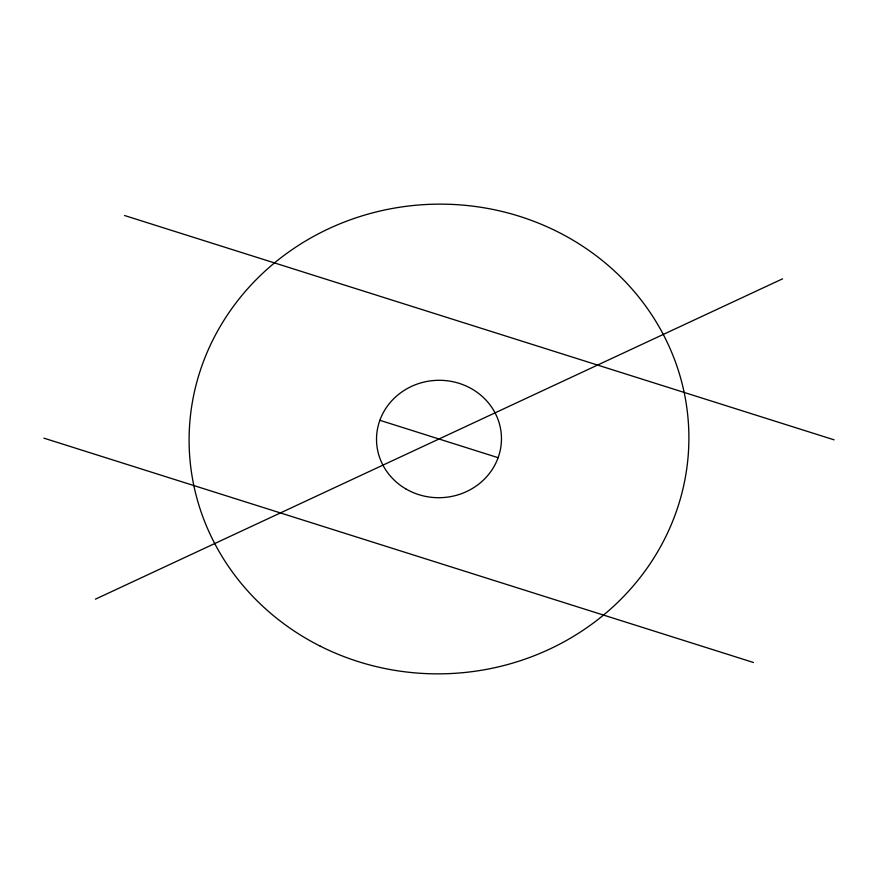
<?xml version="1.0" encoding="UTF-8"?>
<svg xmlns="http://www.w3.org/2000/svg" width="878" height="878" viewBox="0 0 878 878"><rect width="100%" height="100%" fill="white"/><g stroke="black" fill="none" stroke-linecap="round" stroke-linejoin="round"><path stroke-width="1.32" d="M95.406 599.18L782.583 278.82M124.544 215.516L834.1 439.845M379.867 420.31L498.133 457.69M43.9 438.155L753.456 662.484M405.823 488.892A62.481 58.705 -2.1 0 0 501.426 440.866A62.481 58.705 -2.1 0 0 409.752 387.242A62.481 58.705 -2.1 0 0 405.823 488.892M320.25 646.153A249.912 234.832 -2.1 0 0 688.791 431.263A249.912 234.832 -2.1 0 0 307.959 239.584A249.912 234.832 -2.1 0 0 320.25 646.153"/></g></svg>
